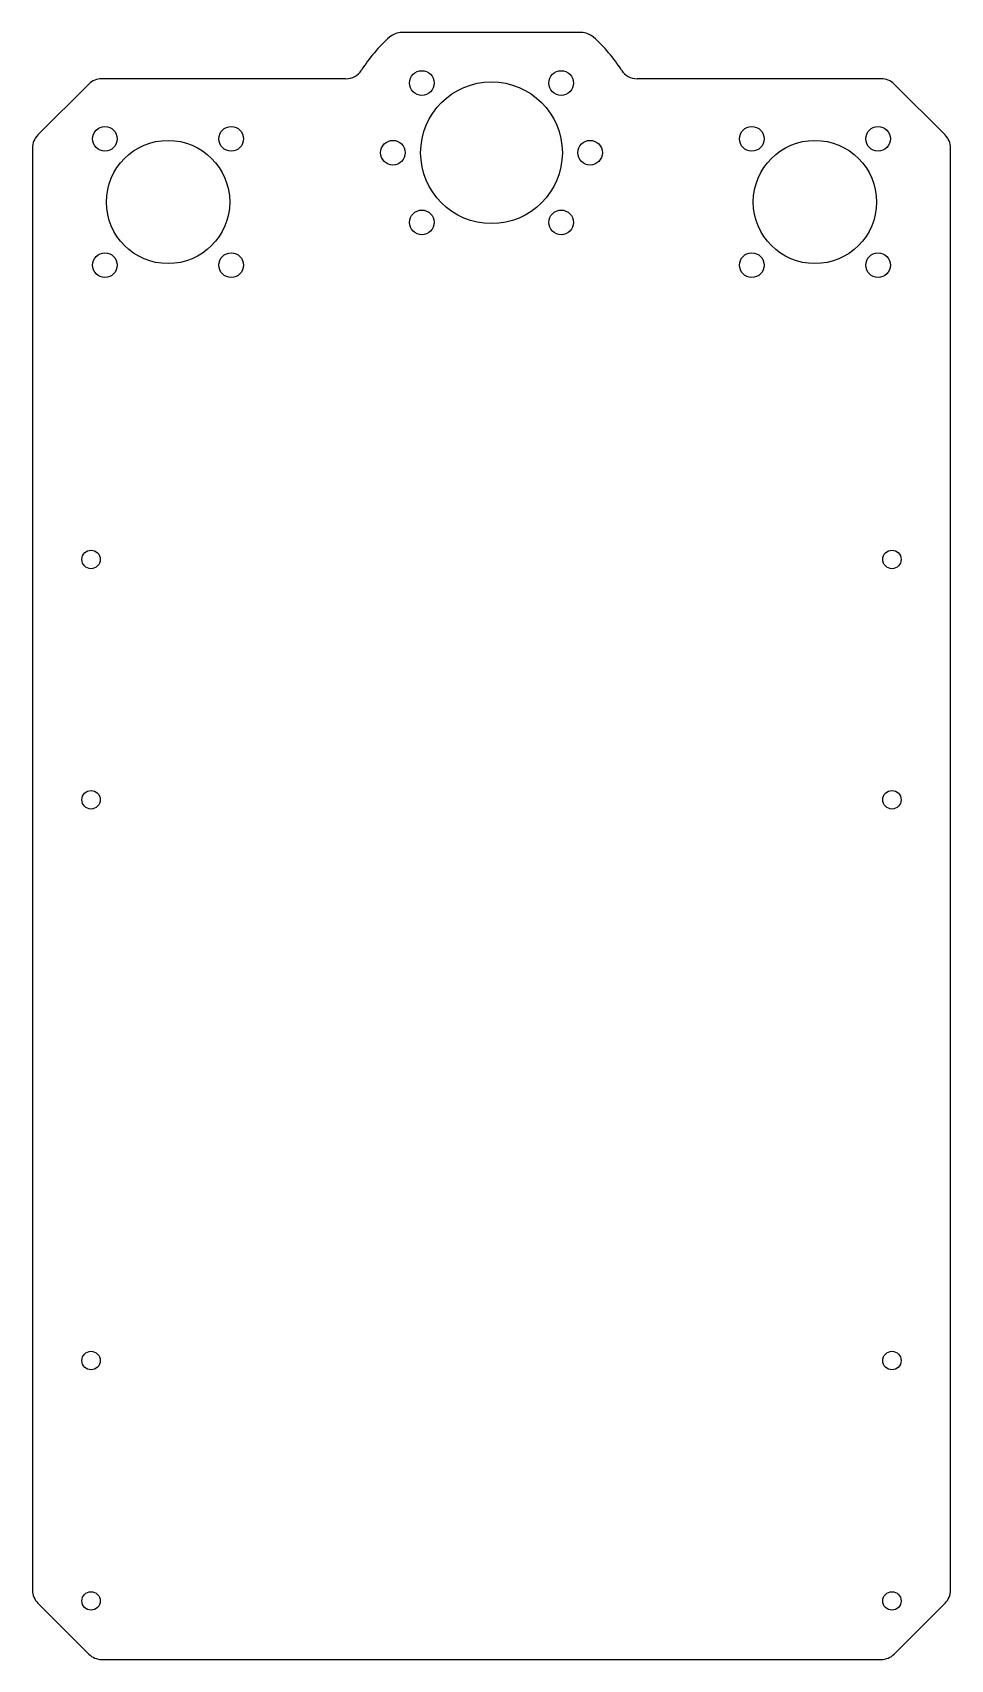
# Model space of a CAD drawing. Header units: millimetres. Extents: x -22 to 127, y -236 to 28.
import ezdxf

# ---------------------------------------------------------------- set-up
doc = ezdxf.new("R2010")
doc.units = ezdxf.units.MM

msp = doc.modelspace()

# ---------------------------------------------------------------- linework, layer by layer
at = {"color": 7, "linetype": 'Continuous', "lineweight": 25}
for p, q in [((67.05, 27.5), (37.95, 27.5)), ((-12.88, 19.12), (-21.12, 10.88)), ((28.86, 20), (-10.76, 20)), ((115.76, 20), (76.14, 20)), ((126.12, 10.88), (117.88, 19.12)), ((-22, 8.76), (-22, -225.26)), ((127, -225.26), (127, 8.76)), ((-21.12, -227.38), (-12.88, -235.62)), ((117.88, -235.62), (126.12, -227.38)), ((-10.76, -236.5), (115.76, -236.5))]:
    msp.add_line(p, q, dxfattribs=at)
for centre, radius in [((41.19, 19.31), 2), ((63.81, 19.31), 2), ((52.5, 8), 11.5), ((-10.25, 10.25), 2), ((10.25, 10.25), 2), ((94.75, 10.25), 2), ((115.25, 10.25), 2), ((0, 0), 10), ((36.5, 8), 2), ((68.5, 8), 2), ((105, 0), 10), ((41.19, -3.31), 2), ((63.81, -3.31), 2), ((-10.25, -10.25), 2), ((10.25, -10.25), 2), ((94.75, -10.25), 2), ((115.25, -10.25), 2), ((-12.5, -58), 1.5), ((117.5, -58), 1.5), ((-12.5, -97), 1.5), ((117.5, -97), 1.5), ((-12.5, -188), 1.5), ((117.5, -188), 1.5), ((-12.5, -227), 1.5), ((117.5, -227), 1.5)]:
    msp.add_circle(centre, radius, dxfattribs=at)
for centre, radius, start, end in [((52.5, 8), 25, 131.4096, 147.6076), ((37.95, 24.5), 3, 90, 131.4096), ((67.05, 24.5), 3, 48.5904, 90), ((52.5, 8), 25, 32.3924, 48.5904), ((28.86, 23), 3, 270, 327.6076), ((76.14, 23), 3, 212.3924, 270), ((-10.76, 17), 3, 90, 135), ((115.76, 17), 3, 45, 90), ((-19, 8.76), 3, 135, 180), ((124, 8.76), 3, 0, 45), ((-19, -225.26), 3, 180, 225), ((124, -225.26), 3, 315, 0), ((-10.76, -233.5), 3, 225, 270), ((115.76, -233.5), 3, 270, 315)]:
    msp.add_arc(centre, radius, start, end, dxfattribs=at)

doc.saveas('drawing.dxf')
